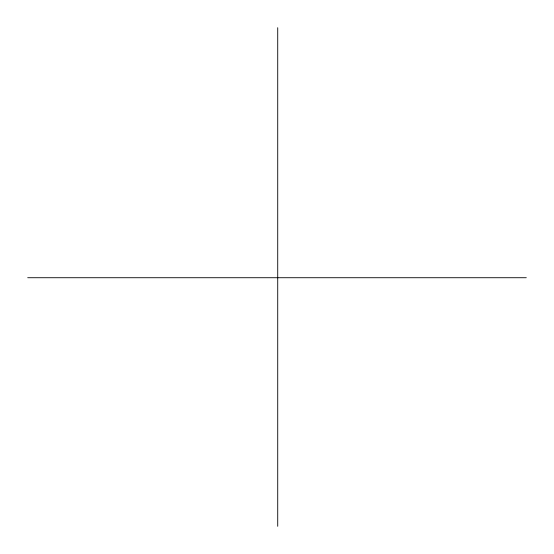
<?xml version="1.0" encoding="UTF-8"?>
<svg xmlns="http://www.w3.org/2000/svg" width="554" height="554" viewBox="0 0 554 554"><rect width="100%" height="100%" fill="white"/><g stroke="black" fill="none" stroke-linecap="round" stroke-linejoin="round"><path stroke-width="0.83" d="M27.7 277.72L526.3 277.72M277.72 27.7L277.72 526.3"/></g></svg>
